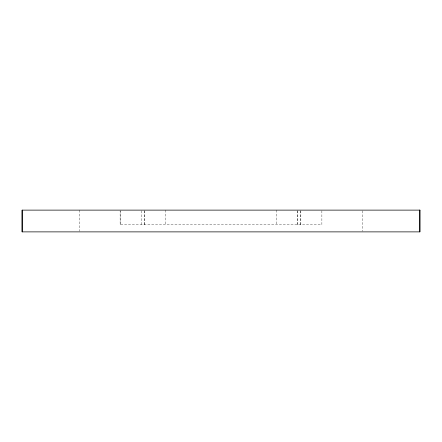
<?xml version="1.0" encoding="UTF-8"?>
<svg xmlns="http://www.w3.org/2000/svg" width="442" height="442" viewBox="0 0 442 442"><rect width="100%" height="100%" fill="white"/><g stroke="black" fill="none" stroke-linecap="round" stroke-linejoin="round"><path stroke-width="0.33" stroke-dasharray="2.21 1.66" d="M362.252 210.801L362.252 231.199M321.875 210.779L321.875 224.624L120.125 224.624L120.125 210.779M300.847 210.779L300.847 224.624M300.781 210.779L300.781 224.624M297.306 210.779L297.306 224.624M297.256 210.779L297.256 224.624M276.228 210.121L276.228 224.624M165.684 210.121L165.684 224.624M144.744 210.779L144.744 224.624M144.694 210.779L144.694 224.624M141.219 210.779L141.219 224.624M120.174 210.779L120.174 224.624M79.748 210.121L79.748 231.199"/><path stroke-width="0.66" d="M419.839 210.121L419.839 231.879M22.161 210.121L22.161 231.879M419.9 210.121L22.1 210.121L22.1 231.879L419.9 231.879L419.9 210.121"/></g></svg>
